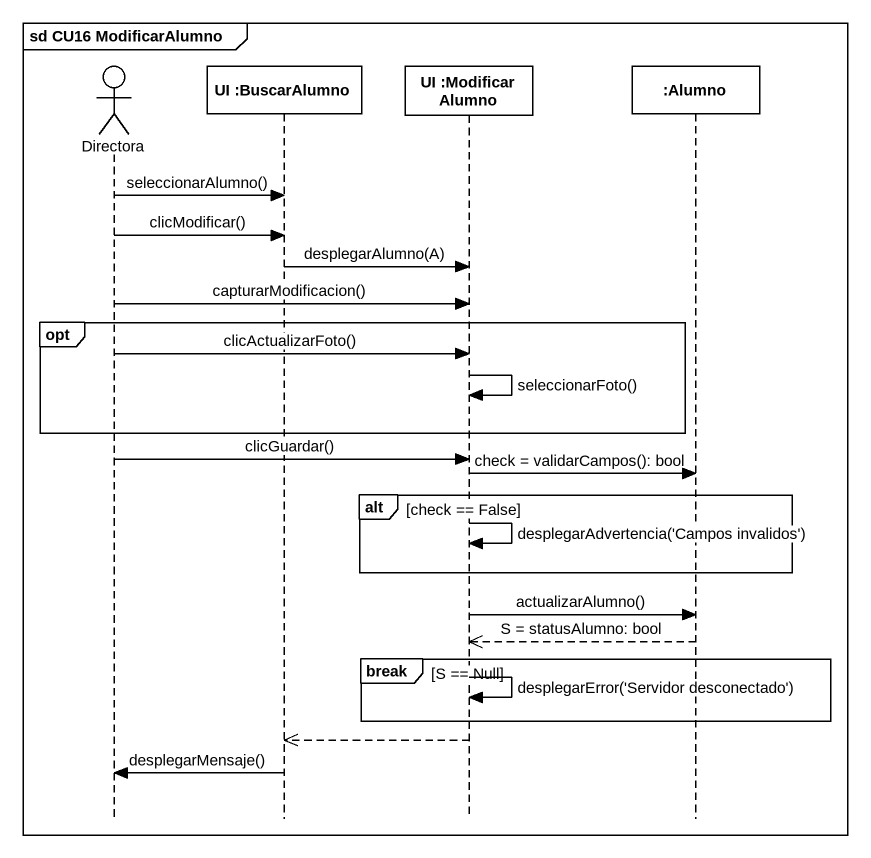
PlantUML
@startuml
mainframe sd CU16 ModificarAlumno
hide footbox
actor Directora
participant "UI :BuscarAlumno" as UI_BuscarAlumno
participant "UI :Modificar Alumno" as UI_Modificar_Alumno
participant ":Alumno" as Alumno

Directora -> UI_BuscarAlumno : seleccionarAlumno()
Directora -> UI_BuscarAlumno : clicModificar()
UI_BuscarAlumno -> UI_Modificar_Alumno : desplegarAlumno(A)
Directora -> UI_Modificar_Alumno : capturarModificacion()
opt
  Directora -> UI_Modificar_Alumno : clicActualizarFoto()
  UI_Modificar_Alumno -> UI_Modificar_Alumno : seleccionarFoto()
end
Directora -> UI_Modificar_Alumno : clicGuardar()
UI_Modificar_Alumno -> Alumno : check = validarCampos(): bool
alt check == False
  UI_Modificar_Alumno -> UI_Modificar_Alumno : desplegarAdvertencia('Campos invalidos')
end
UI_Modificar_Alumno -> Alumno : actualizarAlumno()
Alumno -->> UI_Modificar_Alumno : S = statusAlumno: bool
break S == Null
  UI_Modificar_Alumno -> UI_Modificar_Alumno : desplegarError('Servidor desconectado')
end
UI_Modificar_Alumno -->> UI_BuscarAlumno
UI_BuscarAlumno -> Directora : desplegarMensaje()
@enduml
